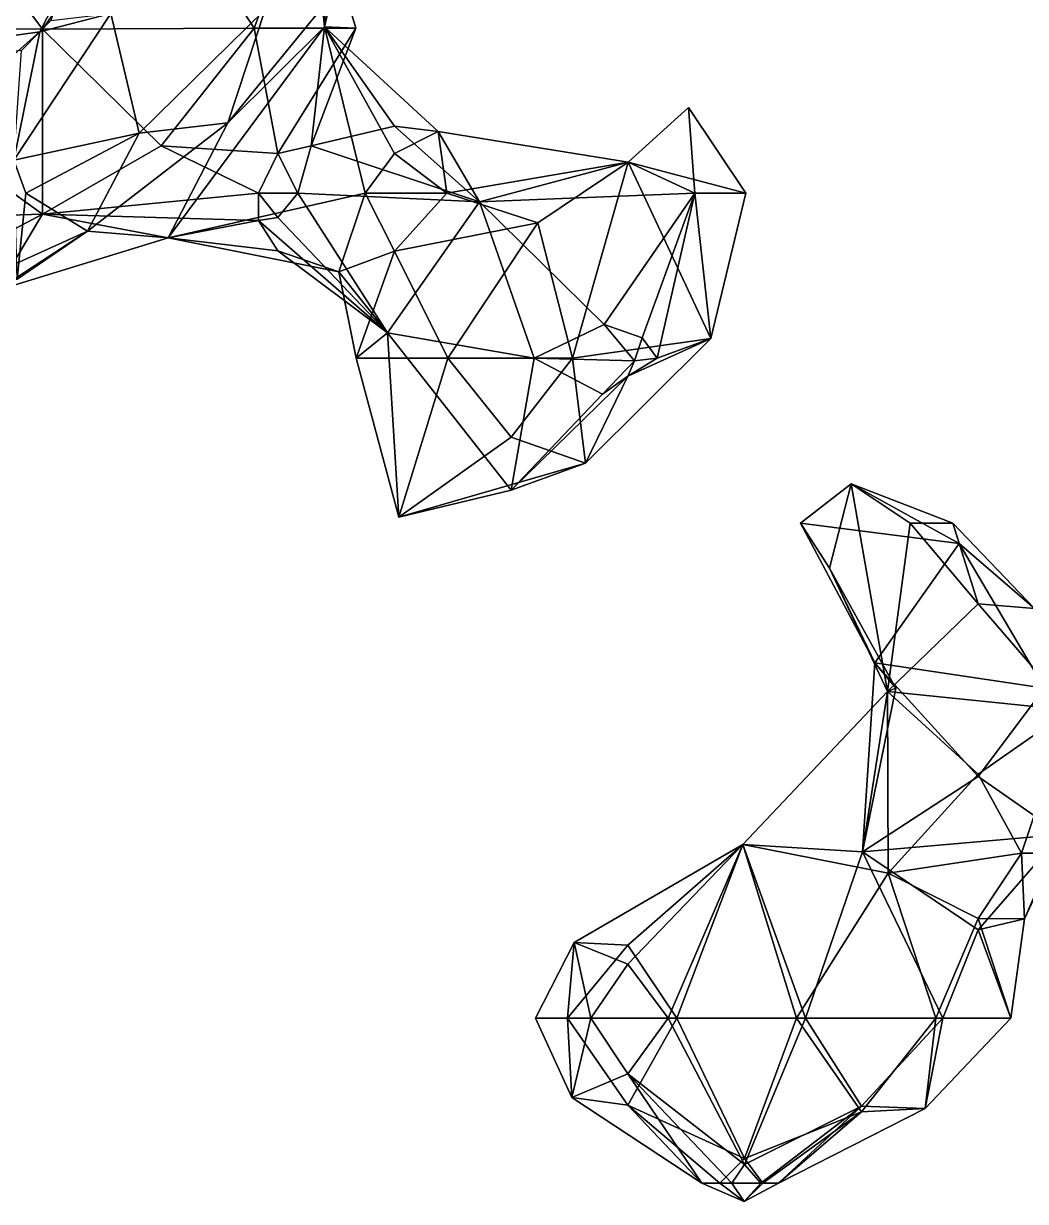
# Model space of a CAD drawing. Extents: x 290095 to 295679, y 4553756 to 4561441.
# Drawn here: x 295159.5 to 295267.6, y 4559475.1 to 4559602.3 of the extents above; entities that cross this region are included whole.
import ezdxf

# ---------------------------------------------------------------- set-up
doc = ezdxf.new("R2010")
doc.units = 0
doc.layers.add('Au_ppm_Pref_-_0_5', color=7, linetype='CONTINUOUS')

msp = doc.modelspace()

# ---------------------------------------------------------------- linework, layer by layer
at = {"layer": 'Au_ppm_Pref_-_0_5'}
for points in [[(295120, 4559627.24, 1892), (295163.49, 4559605.87, 1895.02), (295120, 4559595.63, 1895.47)], [(295191.93, 4559601.97, 1876.98), (295196.41, 4559621.35, 1877.31), (295190.39, 4559618.3, 1870.8)], [(295192.07, 4559604.46, 1882.77), (295196.41, 4559621.35, 1877.31), (295191.93, 4559601.97, 1876.98)], [(295150.25, 4559616.82, 1866.43), (295161.52, 4559601.72, 1864.73), (295173.41, 4559618.64, 1863.63)], [(295184.36, 4559601.82, 1866.14), (295173.41, 4559618.64, 1863.63), (295161.52, 4559601.72, 1864.73)], [(295190.39, 4559618.3, 1870.8), (295173.41, 4559618.64, 1863.63), (295184.36, 4559601.82, 1866.14)], [(295195.34, 4559601.82, 1870.89), (295190.39, 4559618.3, 1870.8), (295184.36, 4559601.82, 1866.14)], [(295195.34, 4559601.82, 1870.89), (295191.93, 4559601.97, 1876.98), (295190.39, 4559618.3, 1870.8)], [(295141.75, 4559601.82, 1867.42), (295161.52, 4559601.72, 1864.73), (295150.25, 4559616.82, 1866.43)], [(295120, 4559595.63, 1895.47), (295163.49, 4559605.87, 1895.02), (295161.21, 4559601.43, 1895.47)], [(295161.21, 4559601.43, 1895.47), (295163.49, 4559605.87, 1895.02), (295162.41, 4559602.65, 1895.36)], [(295185.56, 4559603.82, 1888.33), (295171.93, 4559590.48, 1887.66), (295168.9, 4559603.39, 1893.46)], [(295185.56, 4559603.82, 1888.33), (295181.53, 4559591.6, 1882.77), (295171.93, 4559590.48, 1887.66)], [(295185.56, 4559603.82, 1888.33), (295192.07, 4559604.46, 1882.77), (295181.53, 4559591.6, 1882.77)], [(295181.53, 4559591.6, 1882.77), (295192.07, 4559604.46, 1882.77), (295191.93, 4559601.97, 1876.98)], [(295168.9, 4559603.39, 1893.46), (295158.43, 4559587.57, 1893.34), (295161.21, 4559601.43, 1895.47)], [(295171.93, 4559590.48, 1887.66), (295158.43, 4559587.57, 1893.34), (295168.9, 4559603.39, 1893.46)], [(295168.9, 4559603.39, 1893.46), (295161.21, 4559601.43, 1895.47), (295162.41, 4559602.65, 1895.36)], [(295120, 4559595.63, 1895.47), (295161.21, 4559601.43, 1895.47), (295159.23, 4559599.41, 1895.66)], [(295149.11, 4559590.64, 1867.16), (295161.52, 4559601.72, 1864.73), (295141.75, 4559601.82, 1867.42)], [(295161.5, 4559581.73, 1870.64), (295161.52, 4559601.72, 1864.73), (295149.11, 4559590.64, 1867.16)], [(295161.21, 4559601.43, 1895.47), (295158.43, 4559587.57, 1893.34), (295159.23, 4559599.41, 1895.66)], [(295161.52, 4559601.72, 1864.73), (295161.5, 4559581.73, 1870.64), (295174.3, 4559589.11, 1866.65)], [(295174.3, 4559589.11, 1866.65), (295184.36, 4559601.82, 1866.14), (295161.52, 4559601.72, 1864.73)], [(295174.3, 4559589.11, 1866.65), (295186.9, 4559588.28, 1869.46), (295184.36, 4559601.82, 1866.14)], [(295196.32, 4559584, 1878.33), (295175.07, 4559579.18, 1877.23), (295191.93, 4559601.97, 1876.98)], [(295181.53, 4559591.6, 1882.77), (295191.93, 4559601.97, 1876.98), (295175.07, 4559579.18, 1877.23)], [(295195.34, 4559601.82, 1870.89), (295184.36, 4559601.82, 1866.14), (295186.9, 4559588.28, 1869.46)], [(295195.34, 4559601.82, 1870.89), (295186.9, 4559588.28, 1869.46), (295190.52, 4559589.12, 1870.89)], [(295190.52, 4559589.12, 1870.89), (295191.93, 4559601.97, 1876.98), (295195.34, 4559601.82, 1870.89)], [(295190.52, 4559589.12, 1870.89), (295199.5, 4559591.23, 1874.42), (295191.93, 4559601.97, 1876.98)], [(295199.5, 4559591.23, 1874.42), (295204.2, 4559590.65, 1876.83), (295191.93, 4559601.97, 1876.98)], [(295204.2, 4559590.65, 1876.83), (295199.5, 4559588.29, 1878.25), (295191.93, 4559601.97, 1876.98)], [(295199.5, 4559588.29, 1878.25), (295196.32, 4559584, 1878.33), (295191.93, 4559601.97, 1876.98)], [(295231.92, 4559584, 1873.42), (295231.24, 4559593.25, 1876.83), (295224.74, 4559587.34, 1877.92)], [(295231.24, 4559593.25, 1876.83), (295237.44, 4559584, 1876.83), (295224.74, 4559587.34, 1877.92)], [(295231.92, 4559584, 1873.42), (295237.44, 4559584, 1876.83), (295231.24, 4559593.25, 1876.83)], [(295171.93, 4559590.48, 1887.66), (295181.53, 4559591.6, 1882.77), (295166.38, 4559579.88, 1882.64)], [(295181.53, 4559591.6, 1882.77), (295175.07, 4559579.18, 1877.23), (295166.38, 4559579.88, 1882.64)], [(295199.5, 4559591.23, 1874.42), (295190.52, 4559589.12, 1870.89), (295208.69, 4559583.05, 1872.18)], [(295199.5, 4559591.23, 1874.42), (295208.69, 4559583.05, 1872.18), (295204.2, 4559590.65, 1876.83)], [(295136.46, 4559580.99, 1870.19), (295161.5, 4559581.73, 1870.64), (295149.11, 4559590.64, 1867.16)], [(295158.43, 4559587.57, 1893.34), (295171.93, 4559590.48, 1887.66), (295159.7, 4559584, 1888.71)], [(295171.93, 4559590.48, 1887.66), (295166.38, 4559579.88, 1882.64), (295159.7, 4559584, 1888.71)], [(295204.2, 4559590.65, 1876.83), (295205.15, 4559584, 1879.49), (295199.5, 4559588.29, 1878.25)], [(295224.74, 4559587.34, 1877.92), (295205.15, 4559584, 1879.49), (295204.2, 4559590.65, 1876.83)], [(295208.69, 4559583.05, 1872.18), (295224.74, 4559587.34, 1877.92), (295204.2, 4559590.65, 1876.83)], [(295184.82, 4559584, 1869.91), (295174.3, 4559589.11, 1866.65), (295161.5, 4559581.73, 1870.64)], [(295174.3, 4559589.11, 1866.65), (295184.82, 4559584, 1869.91), (295186.9, 4559588.28, 1869.46)], [(295184.82, 4559584, 1869.91), (295189.07, 4559584, 1869.86), (295186.9, 4559588.28, 1869.46)], [(295190.52, 4559589.12, 1870.89), (295186.9, 4559588.28, 1869.46), (295189.07, 4559584, 1869.86)], [(295190.52, 4559589.12, 1870.89), (295189.07, 4559584, 1869.86), (295208.69, 4559583.05, 1872.18)], [(295205.15, 4559584, 1879.49), (295196.32, 4559584, 1878.33), (295199.5, 4559588.29, 1878.25)], [(295159.7, 4559584, 1888.71), (295158.78, 4559574.72, 1887.24), (295158.43, 4559587.57, 1893.34)], [(295224.74, 4559587.34, 1877.92), (295214.99, 4559580.78, 1880.33), (295205.15, 4559584, 1879.49)], [(295231.92, 4559584, 1873.42), (295224.74, 4559587.34, 1877.92), (295208.69, 4559583.05, 1872.18)], [(295214.99, 4559580.78, 1880.33), (295224.74, 4559587.34, 1877.92), (295218.72, 4559566.19, 1879.95)], [(295233.64, 4559568.3, 1876.83), (295218.72, 4559566.19, 1879.95), (295224.74, 4559587.34, 1877.92)], [(295233.64, 4559568.3, 1876.83), (295224.74, 4559587.34, 1877.92), (295237.44, 4559584, 1876.83)], [(295159.7, 4559584, 1888.71), (295166.38, 4559579.88, 1882.64), (295158.78, 4559574.72, 1887.24)], [(295184.82, 4559584, 1869.91), (295161.5, 4559581.73, 1870.64), (295184.81, 4559581.04, 1870.89)], [(295196.32, 4559584, 1878.33), (295193.5, 4559575.51, 1876.83), (295175.07, 4559579.18, 1877.23)], [(295184.82, 4559584, 1869.91), (295184.81, 4559581.04, 1870.89), (295186.9, 4559581.36, 1870.01)], [(295184.82, 4559584, 1869.91), (295186.9, 4559581.36, 1870.01), (295189.07, 4559584, 1869.86)], [(295198.74, 4559568.92, 1871.44), (295189.07, 4559584, 1869.86), (295186.9, 4559581.36, 1870.01)], [(295208.69, 4559583.05, 1872.18), (295189.07, 4559584, 1869.86), (295198.74, 4559568.92, 1871.44)], [(295193.5, 4559575.51, 1876.83), (295196.32, 4559584, 1878.33), (295199.5, 4559577.72, 1878.92)], [(295199.5, 4559577.72, 1878.92), (295196.32, 4559584, 1878.33), (295205.15, 4559584, 1879.49)], [(295214.99, 4559580.78, 1880.33), (295199.5, 4559577.72, 1878.92), (295205.15, 4559584, 1879.49)], [(295231.92, 4559584, 1873.42), (295208.69, 4559583.05, 1872.18), (295222.13, 4559569.82, 1870.89)], [(295231.92, 4559584, 1873.42), (295222.13, 4559569.82, 1870.89), (295226.24, 4559568.37, 1870.89)], [(295231.92, 4559584, 1873.42), (295226.24, 4559568.37, 1870.89), (295227.86, 4559566.19, 1872.38)], [(295231.92, 4559584, 1873.42), (295227.86, 4559566.19, 1872.38), (295233.64, 4559568.3, 1876.83)], [(295231.92, 4559584, 1873.42), (295233.64, 4559568.3, 1876.83), (295237.44, 4559584, 1876.83)], [(295214.57, 4559566.19, 1870.89), (295208.69, 4559583.05, 1872.18), (295198.74, 4559568.92, 1871.44)], [(295214.57, 4559566.19, 1870.89), (295222.13, 4559569.82, 1870.89), (295208.69, 4559583.05, 1872.18)], [(295136.46, 4559580.99, 1870.19), (295149.11, 4559575.13, 1873.87), (295161.5, 4559581.73, 1870.64)], [(295156.53, 4559573.5, 1876.83), (295161.5, 4559581.73, 1870.64), (295149.11, 4559575.13, 1873.87)], [(295175.07, 4559579.18, 1877.23), (295161.5, 4559581.73, 1870.64), (295156.53, 4559573.5, 1876.83)], [(295184.81, 4559581.04, 1870.89), (295161.5, 4559581.73, 1870.64), (295175.07, 4559579.18, 1877.23)], [(295186.9, 4559577.78, 1872.96), (295184.81, 4559581.04, 1870.89), (295175.07, 4559579.18, 1877.23)], [(295198.74, 4559568.92, 1871.44), (295186.9, 4559581.36, 1870.01), (295184.81, 4559581.04, 1870.89)], [(295198.74, 4559568.92, 1871.44), (295184.81, 4559581.04, 1870.89), (295186.9, 4559577.78, 1872.96)], [(295214.99, 4559580.78, 1880.33), (295205.27, 4559566.19, 1880.04), (295199.5, 4559577.72, 1878.92)], [(295218.72, 4559566.19, 1879.95), (295205.27, 4559566.19, 1880.04), (295214.99, 4559580.78, 1880.33)], [(295166.38, 4559579.88, 1882.64), (295149.11, 4559572.08, 1882.87), (295158.78, 4559574.72, 1887.24)], [(295149.11, 4559572.08, 1882.87), (295166.38, 4559579.88, 1882.64), (295156.53, 4559573.5, 1876.83)], [(295166.38, 4559579.88, 1882.64), (295175.07, 4559579.18, 1877.23), (295156.53, 4559573.5, 1876.83)], [(295193.5, 4559575.51, 1876.83), (295186.9, 4559577.78, 1872.96), (295175.07, 4559579.18, 1877.23)], [(295198.74, 4559568.92, 1871.44), (295186.9, 4559577.78, 1872.96), (295193.5, 4559575.51, 1876.83)], [(295195.36, 4559566.19, 1876.83), (295193.5, 4559575.51, 1876.83), (295199.5, 4559577.72, 1878.92)], [(295195.36, 4559566.19, 1876.83), (295199.5, 4559577.72, 1878.92), (295205.27, 4559566.19, 1880.04)], [(295198.74, 4559568.92, 1871.44), (295193.5, 4559575.51, 1876.83), (295195.36, 4559566.19, 1876.83)], [(295222.13, 4559569.82, 1870.89), (295214.57, 4559566.19, 1870.89), (295225.41, 4559565.88, 1870.62)], [(295226.24, 4559568.37, 1870.89), (295222.13, 4559569.82, 1870.89), (295225.41, 4559565.88, 1870.62)], [(295198.74, 4559568.92, 1871.44), (295195.36, 4559566.19, 1876.83), (295199.96, 4559549.01, 1876.83)], [(295214.57, 4559566.19, 1870.89), (295198.74, 4559568.92, 1871.44), (295212.1, 4559551.93, 1872.07)], [(295198.74, 4559568.92, 1871.44), (295199.96, 4559549.01, 1876.83), (295212.1, 4559551.93, 1872.07)], [(295233.64, 4559568.3, 1876.83), (295220.11, 4559554.86, 1876.83), (295218.72, 4559566.19, 1879.95)], [(295224.7, 4559564.25, 1871.53), (295220.11, 4559554.86, 1876.83), (295233.64, 4559568.3, 1876.83)], [(295224.7, 4559564.25, 1871.53), (295233.64, 4559568.3, 1876.83), (295227.86, 4559566.19, 1872.38)], [(295226.24, 4559568.37, 1870.89), (295225.41, 4559565.88, 1870.62), (295227.86, 4559566.19, 1872.38)], [(295199.96, 4559549.01, 1876.83), (295195.36, 4559566.19, 1876.83), (295205.27, 4559566.19, 1880.04)], [(295199.96, 4559549.01, 1876.83), (295205.27, 4559566.19, 1880.04), (295212.1, 4559557.67, 1879.66)], [(295212.1, 4559557.67, 1879.66), (295205.27, 4559566.19, 1880.04), (295218.72, 4559566.19, 1879.95)], [(295214.57, 4559566.19, 1870.89), (295212.1, 4559551.93, 1872.07), (295221.96, 4559562.3, 1870.89)], [(295220.11, 4559554.86, 1876.83), (295212.1, 4559557.67, 1879.66), (295218.72, 4559566.19, 1879.95)], [(295214.57, 4559566.19, 1870.89), (295221.96, 4559562.3, 1870.89), (295225.41, 4559565.88, 1870.62)], [(295225.41, 4559565.88, 1870.62), (295221.96, 4559562.3, 1870.89), (295224.7, 4559564.25, 1871.53)], [(295225.41, 4559565.88, 1870.62), (295224.7, 4559564.25, 1871.53), (295227.86, 4559566.19, 1872.38)], [(295224.7, 4559564.25, 1871.53), (295221.96, 4559562.3, 1870.89), (295212.1, 4559551.93, 1872.07)], [(295224.7, 4559564.25, 1871.53), (295212.1, 4559551.93, 1872.07), (295220.11, 4559554.86, 1876.83)], [(295220.11, 4559554.86, 1876.83), (295199.96, 4559549.01, 1876.83), (295212.1, 4559557.67, 1879.66)], [(295212.1, 4559551.93, 1872.07), (295199.96, 4559549.01, 1876.83), (295220.11, 4559554.86, 1876.83)], [(295246.47, 4559543.52, 1888.71), (295248.79, 4559552.62, 1888.62), (295243.34, 4559548.37, 1891.8)], [(295260.47, 4559546.17, 1892.96), (295243.34, 4559548.37, 1891.8), (295248.79, 4559552.62, 1888.62)], [(295246.47, 4559543.52, 1888.71), (295252.71, 4559530.2, 1883.97), (295248.79, 4559552.62, 1888.62)], [(295248.79, 4559552.62, 1888.62), (295259.78, 4559548.37, 1888.71), (295260.47, 4559546.17, 1892.96)], [(295259.78, 4559548.37, 1888.71), (295248.79, 4559552.62, 1888.62), (295255.16, 4559548.37, 1886.23)], [(295255.16, 4559548.37, 1886.23), (295248.79, 4559552.62, 1888.62), (295252.71, 4559530.2, 1883.97)], [(295246.47, 4559543.52, 1888.71), (295243.34, 4559548.37, 1891.8), (295251.37, 4559533.29, 1893.04)], [(295251.37, 4559533.29, 1893.04), (295243.34, 4559548.37, 1891.8), (295260.47, 4559546.17, 1892.96)], [(295262.5, 4559539.64, 1885.68), (295255.16, 4559548.37, 1886.23), (295252.71, 4559530.2, 1883.97)], [(295259.78, 4559548.37, 1888.71), (295255.16, 4559548.37, 1886.23), (295262.5, 4559539.64, 1885.68)], [(295260.47, 4559546.17, 1892.96), (295259.78, 4559548.37, 1888.71), (295268.59, 4559539.17, 1888.71)], [(295259.78, 4559548.37, 1888.71), (295262.5, 4559539.64, 1885.68), (295268.59, 4559539.17, 1888.71)], [(295269.65, 4559530.55, 1892.08), (295251.37, 4559533.29, 1893.04), (295260.47, 4559546.17, 1892.96)], [(295269.65, 4559530.55, 1892.08), (295260.47, 4559546.17, 1892.96), (295268.59, 4559539.17, 1888.71)], [(295253.63, 4559530.55, 1888.71), (295246.47, 4559543.52, 1888.71), (295251.37, 4559533.29, 1893.04)], [(295252.71, 4559530.2, 1883.97), (295246.47, 4559543.52, 1888.71), (295253.63, 4559530.55, 1888.71)], [(295262.5, 4559539.64, 1885.68), (295252.71, 4559530.2, 1883.97), (295272.42, 4559528.19, 1883.24)], [(295268.59, 4559539.17, 1888.71), (295262.5, 4559539.64, 1885.68), (295272.42, 4559528.19, 1883.24)], [(295250.01, 4559512.89, 1887.8), (295253.63, 4559530.55, 1888.71), (295251.37, 4559533.29, 1893.04)], [(295250.01, 4559512.89, 1887.8), (295251.37, 4559533.29, 1893.04), (295262.5, 4559521, 1891.89)], [(295269.65, 4559530.55, 1892.08), (295262.5, 4559521, 1891.89), (295251.37, 4559533.29, 1893.04)], [(295250.01, 4559512.89, 1887.8), (295237.09, 4559513.68, 1882.44), (295252.71, 4559530.2, 1883.97)], [(295252.71, 4559530.2, 1883.97), (295237.09, 4559513.68, 1882.44), (295252.8, 4559510.58, 1878.91)], [(295253.63, 4559530.55, 1888.71), (295250.01, 4559512.89, 1887.8), (295252.71, 4559530.2, 1883.97)], [(295252.71, 4559530.2, 1883.97), (295252.8, 4559510.58, 1878.91), (295262.5, 4559521.26, 1879.92)], [(295252.71, 4559530.2, 1883.97), (295262.5, 4559521.26, 1879.92), (295272.42, 4559528.19, 1883.24)], [(295269.65, 4559530.55, 1892.08), (295271.45, 4559514.74, 1887.66), (295262.5, 4559521, 1891.89)], [(295272.42, 4559528.19, 1883.24), (295262.5, 4559521.26, 1879.92), (295267.17, 4559512.73, 1880.57)], [(295270.81, 4559512.73, 1882.77), (295272.42, 4559528.19, 1883.24), (295267.17, 4559512.73, 1880.57)], [(295271.45, 4559514.74, 1887.66), (295250.01, 4559512.89, 1887.8), (295262.5, 4559521, 1891.89)], [(295262.5, 4559521.26, 1879.92), (295252.8, 4559510.58, 1878.91), (295267.17, 4559512.73, 1880.57)], [(295271.45, 4559514.74, 1887.66), (295262.5, 4559504.47, 1885.52), (295250.01, 4559512.89, 1887.8)], [(295271.45, 4559514.74, 1887.66), (295267.52, 4559505.63, 1882.77), (295262.5, 4559504.47, 1885.52)], [(295271.45, 4559514.74, 1887.66), (295270.81, 4559512.73, 1882.77), (295267.52, 4559505.63, 1882.77)], [(295224.7, 4559500.76, 1884.72), (295218.91, 4559503.1, 1882.77), (295237.09, 4559513.68, 1882.44)], [(295218.91, 4559503.1, 1882.77), (295224.7, 4559502.79, 1880.14), (295237.09, 4559513.68, 1882.44)], [(295229.04, 4559494.91, 1884.81), (295224.7, 4559500.76, 1884.72), (295237.09, 4559513.68, 1882.44)], [(295224.7, 4559502.79, 1880.14), (295229.98, 4559494.91, 1880.28), (295237.09, 4559513.68, 1882.44)], [(295229.04, 4559494.91, 1884.81), (295237.09, 4559513.68, 1882.44), (295243.87, 4559494.91, 1885.61)], [(295229.98, 4559494.91, 1880.28), (295242.88, 4559494.91, 1879.46), (295237.09, 4559513.68, 1882.44)], [(295250.01, 4559512.89, 1887.8), (295243.87, 4559494.91, 1885.61), (295237.09, 4559513.68, 1882.44)], [(295252.8, 4559510.58, 1878.91), (295237.09, 4559513.68, 1882.44), (295242.88, 4559494.91, 1879.46)], [(295250.01, 4559512.89, 1887.8), (295258.7, 4559494.91, 1886.91), (295243.87, 4559494.91, 1885.61)], [(295250.01, 4559512.89, 1887.8), (295262.5, 4559504.47, 1885.52), (295258.7, 4559494.91, 1886.91)], [(295262.5, 4559505.67, 1880.41), (295267.17, 4559512.73, 1880.57), (295252.8, 4559510.58, 1878.91)], [(295262.5, 4559505.67, 1880.41), (295267.52, 4559505.63, 1882.77), (295267.17, 4559512.73, 1880.57)], [(295267.52, 4559505.63, 1882.77), (295270.81, 4559512.73, 1882.77), (295267.17, 4559512.73, 1880.57)], [(295257.93, 4559494.91, 1878.98), (295252.8, 4559510.58, 1878.91), (295242.88, 4559494.91, 1879.46)], [(295257.93, 4559494.91, 1878.98), (295262.5, 4559505.67, 1880.41), (295252.8, 4559510.58, 1878.91)], [(295262.5, 4559505.67, 1880.41), (295257.93, 4559494.91, 1878.98), (295266.02, 4559494.91, 1882.77)], [(295262.5, 4559505.67, 1880.41), (295266.02, 4559494.91, 1882.77), (295267.52, 4559505.63, 1882.77)], [(295262.5, 4559504.47, 1885.52), (295267.52, 4559505.63, 1882.77), (295266.02, 4559494.91, 1882.77)], [(295262.5, 4559504.47, 1885.52), (295266.02, 4559494.91, 1882.77), (295258.7, 4559494.91, 1886.91)], [(295214.72, 4559494.91, 1882.77), (295218.91, 4559503.1, 1882.77), (295220.68, 4559494.91, 1884.66)], [(295218.91, 4559503.1, 1882.77), (295214.72, 4559494.91, 1882.77), (295218.17, 4559494.91, 1879.69)], [(295218.91, 4559503.1, 1882.77), (295218.17, 4559494.91, 1879.69), (295224.7, 4559502.79, 1880.14)], [(295218.91, 4559503.1, 1882.77), (295224.7, 4559500.76, 1884.72), (295220.68, 4559494.91, 1884.66)], [(295224.7, 4559502.79, 1880.14), (295218.17, 4559494.91, 1879.69), (295229.98, 4559494.91, 1880.28)], [(295229.04, 4559494.91, 1884.81), (295220.68, 4559494.91, 1884.66), (295224.7, 4559500.76, 1884.72)], [(295218.66, 4559486.37, 1882.77), (295214.72, 4559494.91, 1882.77), (295220.68, 4559494.91, 1884.66)], [(295214.72, 4559494.91, 1882.77), (295218.66, 4559486.37, 1882.77), (295218.17, 4559494.91, 1879.69)], [(295218.66, 4559486.37, 1882.77), (295224.7, 4559485.53, 1879.64), (295218.17, 4559494.91, 1879.69)], [(295229.98, 4559494.91, 1880.28), (295218.17, 4559494.91, 1879.69), (295224.7, 4559485.53, 1879.64)], [(295218.66, 4559486.37, 1882.77), (295220.68, 4559494.91, 1884.66), (295224.7, 4559488.91, 1884.77)], [(295224.7, 4559488.91, 1884.77), (295220.68, 4559494.91, 1884.66), (295229.04, 4559494.91, 1884.81)], [(295224.7, 4559488.91, 1884.77), (295229.04, 4559494.91, 1884.81), (295237.3, 4559479.12, 1883.44)], [(295224.7, 4559485.53, 1879.64), (295237.3, 4559479.77, 1881.88), (295229.98, 4559494.91, 1880.28)], [(295229.04, 4559494.91, 1884.81), (295243.87, 4559494.91, 1885.61), (295237.3, 4559479.12, 1883.44)], [(295229.98, 4559494.91, 1880.28), (295237.3, 4559479.77, 1881.88), (295242.88, 4559494.91, 1879.46)], [(295249.9, 4559485.41, 1885.93), (295237.3, 4559479.12, 1883.44), (295243.87, 4559494.91, 1885.61)], [(295249.9, 4559484.82, 1879.4), (295242.88, 4559494.91, 1879.46), (295237.3, 4559479.77, 1881.88)], [(295257.93, 4559494.91, 1878.98), (295242.88, 4559494.91, 1879.46), (295249.9, 4559484.82, 1879.4)], [(295258.7, 4559494.91, 1886.91), (295249.9, 4559485.41, 1885.93), (295243.87, 4559494.91, 1885.61)], [(295257.93, 4559494.91, 1878.98), (295249.9, 4559484.82, 1879.4), (295256.79, 4559485.16, 1882.77)], [(295258.7, 4559494.91, 1886.91), (295256.79, 4559485.16, 1882.77), (295249.9, 4559485.41, 1885.93)], [(295257.93, 4559494.91, 1878.98), (295256.79, 4559485.16, 1882.77), (295266.02, 4559494.91, 1882.77)], [(295258.7, 4559494.91, 1886.91), (295266.02, 4559494.91, 1882.77), (295256.79, 4559485.16, 1882.77)], [(295224.7, 4559488.91, 1884.77), (295232.67, 4559477.1, 1882.77), (295218.66, 4559486.37, 1882.77)], [(295224.7, 4559488.91, 1884.77), (295235.91, 4559477.1, 1883.42), (295232.67, 4559477.1, 1882.77)], [(295224.7, 4559488.91, 1884.77), (295237.3, 4559479.12, 1883.44), (295235.91, 4559477.1, 1883.42)], [(295224.7, 4559485.53, 1879.64), (295218.66, 4559486.37, 1882.77), (295232.67, 4559477.1, 1882.77)], [(295224.7, 4559485.53, 1879.64), (295232.67, 4559477.1, 1882.77), (295234.61, 4559477.1, 1881.5)], [(295224.7, 4559485.53, 1879.64), (295234.61, 4559477.1, 1881.5), (295237.3, 4559479.77, 1881.88)], [(295249.9, 4559485.41, 1885.93), (295239.04, 4559477.1, 1883.59), (295237.3, 4559479.12, 1883.44)], [(295249.9, 4559485.41, 1885.93), (295240.95, 4559477.1, 1882.77), (295239.04, 4559477.1, 1883.59)], [(295249.9, 4559485.41, 1885.93), (295256.79, 4559485.16, 1882.77), (295240.95, 4559477.1, 1882.77)], [(295249.9, 4559484.82, 1879.4), (295240.95, 4559477.1, 1882.77), (295256.79, 4559485.16, 1882.77)], [(295249.9, 4559484.82, 1879.4), (295237.3, 4559479.77, 1881.88), (295239.25, 4559477.1, 1881.85)], [(295249.9, 4559484.82, 1879.4), (295239.25, 4559477.1, 1881.85), (295240.95, 4559477.1, 1882.77)], [(295237.3, 4559479.77, 1881.88), (295234.61, 4559477.1, 1881.5), (295239.25, 4559477.1, 1881.85)], [(295239.04, 4559477.1, 1883.59), (295235.91, 4559477.1, 1883.42), (295237.3, 4559479.12, 1883.44)], [(295234.61, 4559477.1, 1881.5), (295232.67, 4559477.1, 1882.77), (295237.24, 4559475.13, 1882.74)], [(295237.24, 4559475.13, 1882.74), (295232.67, 4559477.1, 1882.77), (295235.91, 4559477.1, 1883.42)], [(295234.61, 4559477.1, 1881.5), (295237.24, 4559475.13, 1882.74), (295239.25, 4559477.1, 1881.85)], [(295237.24, 4559475.13, 1882.74), (295235.91, 4559477.1, 1883.42), (295239.04, 4559477.1, 1883.59)], [(295239.25, 4559477.1, 1881.85), (295237.24, 4559475.13, 1882.74), (295240.95, 4559477.1, 1882.77)], [(295240.95, 4559477.1, 1882.77), (295237.24, 4559475.13, 1882.74), (295239.04, 4559477.1, 1883.59)]]:
    msp.add_3dface(points, dxfattribs=at)

doc.saveas('drawing.dxf')
